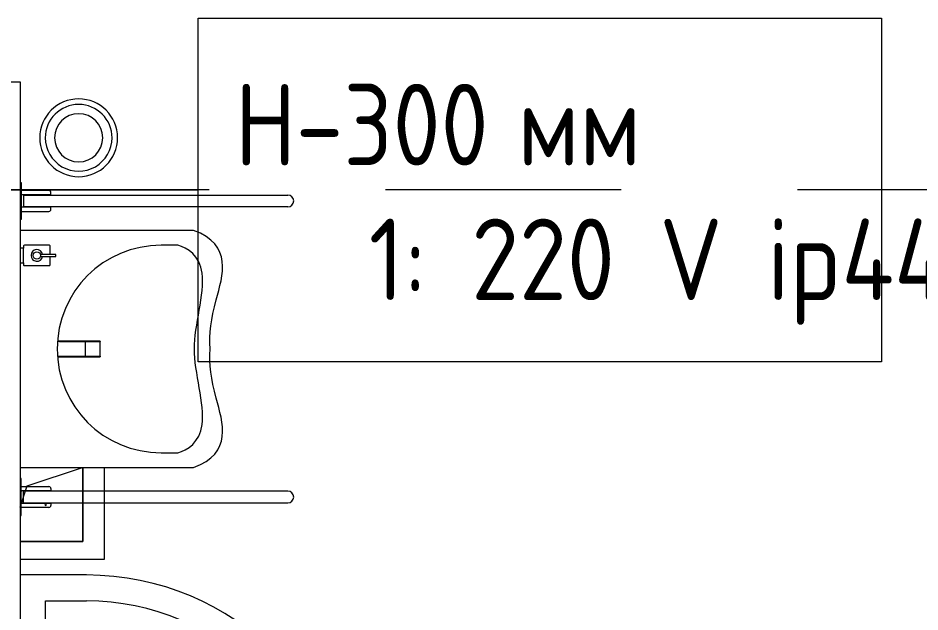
# Model space of a CAD drawing. Header units: millimetres. Extents: x 81382 to 274764, y -8553 to 29000.
# Drawn here: x 112265 to 114698, y 6660 to 8263 of the extents above; entities that cross this region are included whole.
import ezdxf

# ---------------------------------------------------------------- set-up
doc = ezdxf.new("R2010")
doc.units = ezdxf.units.MM
doc.linetypes.add('Осевая', pattern=[3175, 635, -476.25, 1587.5, -476.25])
for name, color, linetype, lineweight in [('0-1', 7, 'Continuous', 9), ('A-DETL-GENF', 7, 'Continuous', 9), ('A-GENM', 7, 'Continuous', 9), ('E-ELEC-FIXT-IDEN', 7, 'Continuous', 9), ('I-WALL', 7, 'Continuous', 9), ('P-SANR-FIXT', 7, 'Continuous', 9), ('Оси-2', 7, 'Осевая', 9)]:
    doc.layers.add(name, color=color, linetype=linetype, lineweight=lineweight)
doc.styles.add('GOST Common_1', font='GOST_Common.ttf', dxfattribs={"width": 0.9, "height": 220})

# ---------------------------------------------------------------- blocks, each defined once
blk = doc.blocks.new('GM_Отверстие прямоугольное _в плите_ - Отверстие-V31-План размещения напольных электротехнических лючков и розеток 3 этажа в осях 23-33')
at = {"layer": 'A-GENM'}
for p, q in [((-50, 50), (99.5, 99.8)), ((100, 99.8), (100, -100)), ((100, -100), (100, 99.8)), ((-69, -7), (-50, 50)), ((100, -100), (-69, -100)), ((-69, -100), (100, -100))]:
    blk.add_line(p, q, dxfattribs=at)
for start, end in [(360, 180), (180, 360)]:
    blk.add_arc((0, 0), 2.5, start, end, dxfattribs=at)
blk = doc.blocks.new('мусорная корзина - Round_ Metal-30590745-План размещения напольных электротехнических лючков и розеток 3 этажа в осях 23-33')
at = {"layer": 'P-SANR-FIXT'}
for radius, start, end in [(105, 0, 180), (90, 360, 180), (65, 0, 180), (105, 180, 360), (90, 180, 360), (65, 180, 360)]:
    blk.add_arc((0, 0), radius, start, end, dxfattribs=at)
blk = doc.blocks.new('поддон угловой - 900х900-V168-План размещения напольных электротехнических лючков и розеток 3 этажа в осях 23-33')
at = {"layer": 'P-SANR-FIXT'}
for p, q in [((-270, 450), (-449, 450)), ((-380, 119.7), (-380, 380)), ((-380, 380), (-270, 380)), ((-380, 45), (-380, 71)), ((-380, -380), (-380, -177)), ((380, -270), (380, -380)), ((450, -291.4), (450, -270)), ((380, -380), (-380, -380)), ((371, -450), (415.1, -450))]:
    blk.add_line(p, q, dxfattribs=at)
for centre, radius, start, end in [((-270, -270), 720, 360, 90), ((-270, -270), 650, 0, 90), ((-290, -290), 25, 90, 270), ((-290, -290), 25, 270, 90)]:
    blk.add_arc(centre, radius, start, end, dxfattribs=at)
blk = doc.blocks.new('смеситель для раковины - Default-V171-План размещения напольных электротехнических лючков и розеток 3 этажа в осях 23-33')
at = {"layer": '0-1'}
for p, q in [((19.7, 151.6), (-19.8, 151.6)), ((-20.3, 110), (-20.4, 97.4)), ((19.8, 111.8), (-19.8, 111.8)), ((20.4, 97.4), (20.3, 110))]:
    blk.add_line(p, q, dxfattribs=at)
at = {"layer": '0-1', "flags": 128}
for points in [[(-19.8, 151.6), (-20, 151.6), (-20.2, 151.6), (-20.3, 151.5), (-20.4, 151.5), (-20.5, 151.4), (-20.6, 151.3), (-20.6, 151.2), (-20.7, 151.1), (-20.7, 151.1), (-20.7, 151), (-20.7, 151), (-20.8, 150.9), (-20.8, 150.6), (-20.8, 149.7), (-20.8, 148.7), (-20.8, 147.7), (-20.9, 146.7), (-20.9, 145.3), (-21.1, 93.2)], [(19.7, 151.6), (20, 151.6), (20.2, 151.6), (20.4, 151.5), (20.5, 151.4), (20.6, 151.3), (20.6, 151.3), (20.7, 151.2), (20.7, 151.1), (20.7, 151.1), (20.7, 151), (20.8, 151), (20.8, 150.9), (20.8, 150.6)], [(-19.8, 111.8), (-19.9, 111.8), (-20, 111.8), (-20.1, 111.8), (-20.1, 111.7), (-20.2, 111.7), (-20.3, 111.6), (-20.3, 111.5), (-20.3, 111.5), (-20.3, 111.4), (-20.3, 111.4), (-20.3, 111.4), (-20.3, 111.3), (-20.3, 111.2), (-20.3, 111), (-20.3, 110.8), (-20.3, 110.6), (-20.3, 110.3), (-20.3, 110)], [(19.8, 111.8), (19.9, 111.8), (20, 111.8), (20.1, 111.8), (20.2, 111.7), (20.2, 111.6), (20.3, 111.6), (20.3, 111.5), (20.3, 111.5), (20.3, 111.4), (20.3, 111.4), (20.3, 111.3), (20.3, 111.1), (20.3, 110.9), (20.3, 110.7), (20.3, 110.4), (20.3, 110)], [(21.2, 36.8), (21.1, 56), (21, 111.4)], [(-21.4, 37.1), (-21.3, 49.4), (-21.2, 68.8), (-21.1, 88)], [(-21.1, 36.8), (-21.1, 48.6), (-21.1, 93.2)]]:
    blk.add_lwpolyline(points, dxfattribs=at)
at = {"layer": 'P-SANR-FIXT'}
for p, q in [((21, 151.6), (-21, 151.6)), ((-21, 151.6), (-21, 36.8)), ((21, 36.8), (21, 151.6)), ((-19.7, 144), (-19.8, 111.7)), ((19.8, 111.7), (19.7, 144))]:
    blk.add_line(p, q, dxfattribs=at)
at = {"layer": 'P-SANR-FIXT', "flags": 128}
for points in [[(-21.1, 36.8), (-21.1, 42.2), (-21, 67.6), (-20.8, 118.3), (-20.7, 143.7), (-20.7, 149.4), (-20.8, 150.2), (-20.9, 145.3), (-20.9, 138.9), (-21.1, 88.1)], [(21.1, 88.1), (20.9, 138.9), (20.9, 145.3), (20.8, 150.2), (20.7, 149.4), (20.7, 143.7), (20.8, 118.3), (21, 67.6), (21.1, 42.2), (21.1, 36.8)], [(-20.1, 88.1), (-20.1, 99.6), (-20, 111), (-20, 122.4), (-19.9, 133.8), (-19.9, 145.2)], [(19.9, 145.2), (19.9, 138.9), (19.9, 132.6), (20, 126.2), (20, 119.9), (20, 113.5), (20, 107.2), (20.1, 100.8), (20.1, 94.5), (20.1, 88.1)]]:
    blk.add_lwpolyline(points, dxfattribs=at)
at = {"layer": 'P-SANR-FIXT'}
for centre, major_axis, ratio, start_param, end_param in [((-19.8, 109.7), (-0.5, 0.002), 0.095846, 0.017294, 1.571164), ((19.8, 109.7), (0.5, 0.002), 0.095848, 4.711795, 6.265892)]:
    blk.add_ellipse(centre, major_axis=major_axis, ratio=ratio, start_param=start_param, end_param=end_param, dxfattribs=at)
for points, knots in [([(-19.9, 145.2), (-19.9, 146), (-19.9, 147.4), (-19.8, 149.3), (-19.8, 150.7), (-19.8, 151.5), (-19.8, 151.6), (-19.8, 151.6)], [0, 0, 0, 0, 0.1, 0.2, 0.3, 0.4, 0.4725859, 0.4725859, 0.4725859, 0.4725859]), ([(-19.8, 151.6), (-19.7, 151.6), (-19.7, 151.6), (-19.7, 151.2), (-19.7, 150), (-19.7, 148.3), (-19.7, 146.2), (-19.7, 144.8), (-19.7, 144)], [0.4728347, 0.4728347, 0.4728347, 0.4728347, 0.5, 0.6, 0.7, 0.8, 0.9, 1, 1, 1, 1]), ([(19.7, 144), (19.7, 144.8), (19.7, 146.2), (19.7, 148.3), (19.7, 150), (19.7, 151.2), (19.7, 151.6), (19.7, 151.6), (19.7, 151.6)], [0, 0, 0, 0, 0.1, 0.2, 0.3, 0.4, 0.5, 0.5274121, 0.5274121, 0.5274121, 0.5274121]), ([(19.7, 151.6), (19.8, 151.6), (19.8, 151.5), (19.8, 150.7), (19.8, 149.3), (19.9, 147.4), (19.9, 146), (19.9, 145.2)], [0.5275209, 0.5275209, 0.5275209, 0.5275209, 0.6, 0.7, 0.8, 0.9, 1, 1, 1, 1]), ([(-20.4, 97.4), (-20.4, 91.1), (-20.5, 81.8), (-20.6, 69.7), (-20.6, 60), (-20.7, 52.6), (-20.8, 47.4), (-20.8, 45.2), (-20.8, 43.5), (-20.9, 41.8), (-20.9, 39.8), (-20.9, 37.9), (-20.9, 37), (-20.9, 36.8)], [0, 0, 0, 0, 0.2222222, 0.3333333, 0.4444444, 0.5833333, 0.6180556, 0.6527778, 0.6701389, 0.6875, 0.7222222, 0.7569444, 0.7632988, 0.7632988, 0.7632988, 0.7632988]), ([(-20.5, 43.6), (-20.5, 44.1), (-20.5, 44.9), (-20.5, 45.9), (-20.4, 46.5), (-20.4, 47), (-20.4, 47.6), (-20.3, 48.2), (-20.3, 49.3), (-20.3, 50.8), (-20.3, 52.7), (-20.3, 54.8), (-20.2, 57.1), (-20.2, 60.5), (-20.1, 67), (-20, 78.4), (-19.9, 90.5), (-19.9, 97.4)], [0.3665203, 0.3665203, 0.3665203, 0.3665203, 0.3928571, 0.4107143, 0.4196429, 0.4285714, 0.4375, 0.4464286, 0.4642857, 0.5, 0.5357143, 0.5714286, 0.6071429, 0.6428571, 0.7142857, 0.8571429, 1, 1, 1, 1]), ([(-19.8, 111.8), (-19.8, 111.8), (-19.8, 111.7), (-19.8, 110.9), (-19.8, 110.1), (-19.8, 109.7)], [0.4695548, 0.4695548, 0.4695548, 0.4695548, 0.6, 0.8, 1, 1, 1, 1]), ([(19.8, 109.7), (19.8, 110.1), (19.8, 110.9), (19.8, 111.7), (19.8, 111.8), (19.8, 111.8)], [0, 0, 0, 0, 0.2, 0.4, 0.5304748, 0.5304748, 0.5304748, 0.5304748]), ([(19.9, 97.4), (19.9, 90.5), (20, 78.4), (20.1, 66.9), (20.2, 60.3), (20.3, 57), (20.3, 54.6), (20.3, 52.6), (20.3, 50.7), (20.3, 49.2), (20.4, 48.1), (20.4, 47.4), (20.4, 46.9), (20.4, 46.4), (20.4, 45.8), (20.4, 44.6), (20.4, 43), (20.4, 41.3), (20.5, 40), (20.5, 39.2), (20.6, 38.8), (20.6, 38.6)], [0, 0, 0, 0, 0.1428571, 0.2857143, 0.3571429, 0.3928571, 0.4285714, 0.4642857, 0.5, 0.5357143, 0.5535714, 0.5625, 0.5714286, 0.5803571, 0.5892857, 0.6071429, 0.6428571, 0.6785714, 0.6964286, 0.7053571, 0.7142857, 0.7142857, 0.7142857, 0.7142857]), ([(20.9, 36.8), (20.9, 37.1), (20.9, 38.1), (20.9, 39.8), (20.9, 41.4), (20.8, 42.8), (20.8, 44.1), (20.8, 45.8), (20.8, 48.6), (20.7, 53.5), (20.6, 60.7), (20.6, 68.9), (20.5, 76.5), (20.5, 85.7), (20.4, 92.7), (20.4, 97.4)], [0.2361111, 0.2361111, 0.2361111, 0.2361111, 0.25, 0.2777778, 0.3055556, 0.3194444, 0.3333333, 0.3611111, 0.3888889, 0.4444444, 0.5555556, 0.6666667, 0.75, 0.8333333, 1, 1, 1, 1]), ([(-21.1, 88.1), (-21.1, 85.7), (-21.1, 82.2), (-21.1, 77.5), (-21.2, 73.9), (-21.2, 70.4), (-21.2, 66.8), (-21.2, 63.9), (-21.2, 61.5), (-21.2, 59.8), (-21.2, 58), (-21.2, 55.7), (-21.3, 52.8), (-21.3, 49.3), (-21.3, 46), (-21.3, 42.6), (-21.4, 39.5), (-21.4, 37.5), (-21.4, 36.6)], [0, 0, 0, 0, 0.0833333, 0.125, 0.1666667, 0.2083333, 0.25, 0.2916667, 0.3125, 0.3333333, 0.3541667, 0.375, 0.4166667, 0.4583333, 0.5, 0.5416667, 0.5833333, 0.6201385, 0.6201385, 0.6201385, 0.6201385]), ([(20.1, 88.1), (20.1, 88.2), (20.2, 88.3), (20.4, 88.2), (20.5, 88), (20.6, 87.8), (20.7, 87.5), (20.7, 87.3), (20.8, 87.1), (20.9, 87), (20.9, 86.8), (20.9, 86.7)], [0, 0, 0, 0, 0.1, 0.19375, 0.25, 0.3, 0.35, 0.4, 0.45, 0.525, 0.575, 0.575, 0.575, 0.575]), ([(21.4, 36.5), (21.4, 36.9), (21.4, 37.6), (21.4, 38.7), (21.4, 39.8), (21.4, 41), (21.3, 42.6), (21.3, 44.7), (21.3, 47.5), (21.3, 50.9), (21.2, 55.1), (21.2, 60), (21.2, 65.1), (21.2, 69.9), (21.2, 74.5), (21.1, 80.6), (21.1, 85.1), (21.1, 88.1)], [0.5133824, 0.5133824, 0.5133824, 0.5133824, 0.5357143, 0.5535714, 0.5714286, 0.5892857, 0.6071429, 0.6428571, 0.6785714, 0.7142857, 0.75, 0.7857143, 0.8214286, 0.8571429, 0.8928571, 0.9285714, 1, 1, 1, 1]), ([(-21, 36.8), (-21, 37), (-20.9, 37.6), (-20.9, 38.5), (-20.8, 39.3), (-20.7, 40.1), (-20.7, 40.7), (-20.6, 41.2), (-20.6, 41.3)], [0.26029411, 0.26029411, 0.26029411, 0.26029411, 0.26785714, 0.28571429, 0.29464286, 0.30357143, 0.32142857, 0.32572526, 0.32572526, 0.32572526, 0.32572526])]:
    blk.add_open_spline(points, degree=3, knots=knots, dxfattribs=at)
for points in [[(-19.8, 111.8), (-19.8, 111.8), (-19.8, 111.8), (-19.8, 111.8)], [(19.8, 111.8), (19.8, 111.8), (19.8, 111.8), (19.8, 111.8)], [(-20.1, 88.1), (-20.4, 88.2), (-20.6, 88.2), (-20.8, 88.2)], [(-20, 85.7), (-20.1, 86.5), (-20.1, 87.3), (-20.1, 88.1)], [(20.1, 88.1), (20.1, 87.3), (20.1, 86.5), (20, 85.7)]]:
    blk.add_open_spline(points, degree=3, dxfattribs=at)
blk = doc.blocks.new('SND_Умывальник МГН_Jika - гибкая подводка_ 640х550х165 PN6_3_ ХВ_ГВ накидная гайка BP DN15_ К-гл_кон_ П DN 50-30771805-План размещения напольных электротехнических лючков и розеток 3 этажа в осях 23-33')
at = {"layer": 'P-SANR-FIXT'}
for p, q in [((232.5, 0), (-320, 0)), ((-320, 0), (-320, -468)), ((320, 0), (272.5, 0)), ((320, -468), (320, 0)), ((-280, -380), (-280, -425)), ((280, -425), (280, -380))]:
    blk.add_line(p, q, dxfattribs=at)
blk.add_arc((0, -380), 280, 0, 180, dxfattribs=at)
for points, knots in [([(-280, -425), (-272.8, -450.8), (-229.3, -523.4), (-61.7, -470), (0, -470)], [-0.6664917, -0.6664917, -0.6664917, -0.6664917, -0.3523534, 0, 0, 0, 0]), ([(0, -470), (61.7, -470), (229.3, -523.4), (272.8, -450.8), (280, -425)], [-0.6664917, -0.6664917, -0.6664917, -0.6664917, -0.3141383, 0, 0, 0, 0]), ([(-320, -468), (-281.1, -574.8), (-131.1, -523.5), (-41.2, -508.8), (0, -512.9)], [0, 0, 0, 0, 0.3972744, 0.715552, 0.715552, 0.715552, 0.715552]), ([(0, -512.9), (41.2, -508.8), (131.1, -523.5), (281.1, -574.8), (320, -468)], [0, 0, 0, 0, 0.3182776, 0.715552, 0.715552, 0.715552, 0.715552])]:
    blk.add_open_spline(points, degree=3, knots=knots, dxfattribs=at)
blk = doc.blocks.new('Plumbing_Drainage_hansgrohe_56248XXX-RainDrain-Point-Complete-set-po - 800 Stainless Steel Optic-V178-План размещения напольных электротехнических лючков и розеток 3 этажа в осях 23-33')
at = {"layer": 'A-DETL-GENF'}
for p, q in [((158.5, -158.5), (158.5, 89)), ((-69.1, -158.5), (158.5, -158.5))]:
    blk.add_line(p, q, dxfattribs=at)
blk = doc.blocks.new('132_МГН_Поручень для унитаза_тип откидной - ПР 1Р-V179-План размещения напольных электротехнических лючков и розеток 3 этажа в осях 23-33')
at = {"layer": 'A-GENM'}
for p, q in [((-16, 722), (-16, 9.5)), ((16, 9.5), (16, 722)), ((-28.2, 3), (-28.2, 78)), ((-23.2, 83), (-17, 83)), ((-17, 83), (-17, 3)), ((17, 83), (23.2, 83)), ((17, 3), (17, 83)), ((28.2, 78), (28.2, 3)), ((-50, 3), (-50, 0)), ((50, 3), (-50, 3)), ((-17, 3), (-28.2, 3)), ((-16, 9.5), (-16.6, 8.9)), ((-16.6, 8.9), (-16.6, 4.2)), ((16, 9.5), (-16, 9.5)), ((16, 9.5), (16.6, 8.9)), ((16.6, 8.9), (16.6, 4.2)), ((28.2, 3), (17, 3)), ((50, 0), (50, 3))]:
    blk.add_line(p, q, dxfattribs=at)
for centre, radius, start, end in [((0, 722), 16, 90, 180), ((0, 722), 16, 0, 90), ((-23.2, 78), 5, 90, 180), ((23.2, 78), 5, 0, 90), ((-15.3, 4.2), 1.24, 180, 270), ((15.3, 4.2), 1.24, 270, 360)]:
    blk.add_arc(centre, radius, start, end, dxfattribs=at)
blk = doc.blocks.new('132_МГН_Поручень для унитаза_тип откидной - ПР 1Р-V180-План размещения напольных электротехнических лючков и розеток 3 этажа в осях 23-33')
at = {"layer": 'A-GENM'}
for p, q in [((-50, -3), (-50, 0)), ((50, 0), (50, -3)), ((50, -3), (-50, -3)), ((-17, -3), (-28.2, -3)), ((-28.2, -3), (-28.2, -78)), ((-17, -83), (-17, -3)), ((-16.6, -8.9), (-16.6, -4.2)), ((-16, -9.5), (-16.6, -8.9)), ((-16, -722), (-16, -9.5)), ((16, -9.5), (-16, -9.5)), ((16, -9.5), (16.6, -8.9)), ((16, -9.5), (16, -722)), ((16.6, -8.9), (16.6, -4.2)), ((28.2, -3), (17, -3)), ((17, -3), (17, -83)), ((28.2, -78), (28.2, -3)), ((-23.2, -83), (-17, -83)), ((17, -83), (23.2, -83))]:
    blk.add_line(p, q, dxfattribs=at)
for centre, radius, start, end in [((-15.3, -4.2), 1.24, 90, 180), ((15.3, -4.2), 1.24, 0, 90), ((-23.2, -78), 5, 180, 270), ((23.2, -78), 5, 270, 360), ((0, -722), 16, 180, 270), ((0, -722), 16, 270, 360)]:
    blk.add_arc(centre, radius, start, end, dxfattribs=at)
blk = doc.blocks.new('TOY_Диспансер мыло - Дозатор Elegance new 11654 019001 хром-V181-План размещения напольных электротехнических лючков и розеток 3 этажа в осях 23-33')
at = {"layer": 'A-GENM'}
for p, q in [((127.9, 101.6), (122.2, 101.6)), ((122.2, 101.6), (122.2, 86.7)), ((127.9, 86.7), (127.9, 101.6)), ((97.5, 84.7), (97.5, 17)), ((122.2, 86.7), (99.5, 86.7)), ((122.2, 86.7), (102.9, 86.7)), ((122.2, 87.7), (122.2, 60.3)), ((127.9, 60.3), (127.9, 87.7)), ((146.9, 86.7), (127.9, 86.7)), ((150.5, 86.7), (127.9, 86.7)), ((152.5, 17), (152.5, 84.7)), ((99.5, 15), (105, 15)), ((145, 15), (105, 15)), ((105, 15), (105, 5.5)), ((145, 5.5), (145, 15)), ((145, 15), (150.5, 15))]:
    blk.add_line(p, q, dxfattribs=at)
blk.add_circle((125, 50.7), 10, dxfattribs=at)
for centre, radius, start, end in [((99.5, 84.7), 2, 90, 180), ((150.5, 84.7), 2, 360, 90), ((125, 50.7), 15.7, 100.4353, 79.365), ((99.5, 17), 2, 180, 270), ((150.5, 17), 2, 270, 360)]:
    blk.add_arc(centre, radius, start, end, dxfattribs=at)

msp = doc.modelspace()

# ---------------------------------------------------------------- linework, layer by layer
at = {"layer": 'E-ELEC-FIXT-IDEN'}
msp.add_line((111909.3, 7799), (112751, 7799), dxfattribs=at)
at = {"layer": 'E-ELEC-FIXT-IDEN', "flags": 128}
msp.add_lwpolyline([(112751, 8263), (114594.4, 8263), (114594.4, 7335), (112751, 7335)], close=True, dxfattribs=at)
at = {"layer": 'I-WALL'}
for p, q in [((112041, 8091), (112271, 8091)), ((112271, 8091), (112271, 5861))]:
    msp.add_line(p, q, dxfattribs=at)
at = {"layer": 'Оси-2'}
msp.add_line((84681.8, 7800), (122730, 7800), dxfattribs=at)

# ---------------------------------------------------------------- block references
at = {"layer": 'A-GENM'}
msp.add_blockref('GM_Отверстие прямоугольное _в плите_ - Отверстие-V31-План размещения напольных электротехнических лючков и розеток 3 этажа в осях 23-33', (112340, 6950), dxfattribs=at)
at = {"layer": 'P-SANR-FIXT'}
for name, p, rotation in [('мусорная корзина - Round_ Metal-30590745-План размещения напольных электротехнических лючков и розеток 3 этажа в осях 23-33', (112429, 7939.8), 180), ('132_МГН_Поручень для унитаза_тип откидной - ПР 1Р-V180-План размещения напольных электротехнических лючков и розеток 3 этажа в осях 23-33', (112271, 7769.3), 89.99999999999942), ('SND_Умывальник МГН_Jika - гибкая подводка_ 640х550х165 PN6_3_ ХВ_ГВ накидная гайка BP DN15_ К-гл_кон_ П DN 50-30771805-План размещения напольных электротехнических лючков и розеток 3 этажа в осях 23-33', (112271.1, 7369.8), 89.99999999999977), ('TOY_Диспансер мыло - Дозатор Elegance new 11654 019001 хром-V181-План размещения напольных электротехнических лючков и розеток 3 этажа в осях 23-33', (112265.5, 7747.3), 270), ('смеситель для раковины - Default-V171-План размещения напольных электротехнических лючков и розеток 3 этажа в осях 23-33', (112335.8, 7369.8), 269.9999999999995), ('132_МГН_Поручень для унитаза_тип откидной - ПР 1Р-V179-План размещения напольных электротехнических лючков и розеток 3 этажа в осях 23-33', (112271, 6970.3), 270.0000000000001)]:
    msp.add_blockref(name, p, dxfattribs=dict(at, rotation=rotation))
for name, p in [('Plumbing_Drainage_hansgrohe_56248XXX-RainDrain-Point-Complete-set-po - 800 Stainless Steel Optic-V178-План размещения напольных электротехнических лючков и розеток 3 этажа в осях 23-33', (112340.1, 6960.8)), ('поддон угловой - 900х900-V168-План размещения напольных электротехнических лючков и розеток 3 этажа в осях 23-33', (112720, 6309.8))]:
    msp.add_blockref(name, p, dxfattribs=at)

# ---------------------------------------------------------------- texts
at = {"layer": 'E-ELEC-FIXT-IDEN', "char_height": 220, "attachment_point": 1, "style": 'GOST Common_1'}
for s, insert, width in [('H-300 ', (112851, 8085.4), 923.544), ('мм', (113613, 8085.4), 375.19), ('   1: 220 V ip44', (112851, 7721.6), 1984.177)]:
    msp.add_mtext(s, dxfattribs=dict(at, insert=insert, width=width))

doc.saveas('drawing.dxf')
